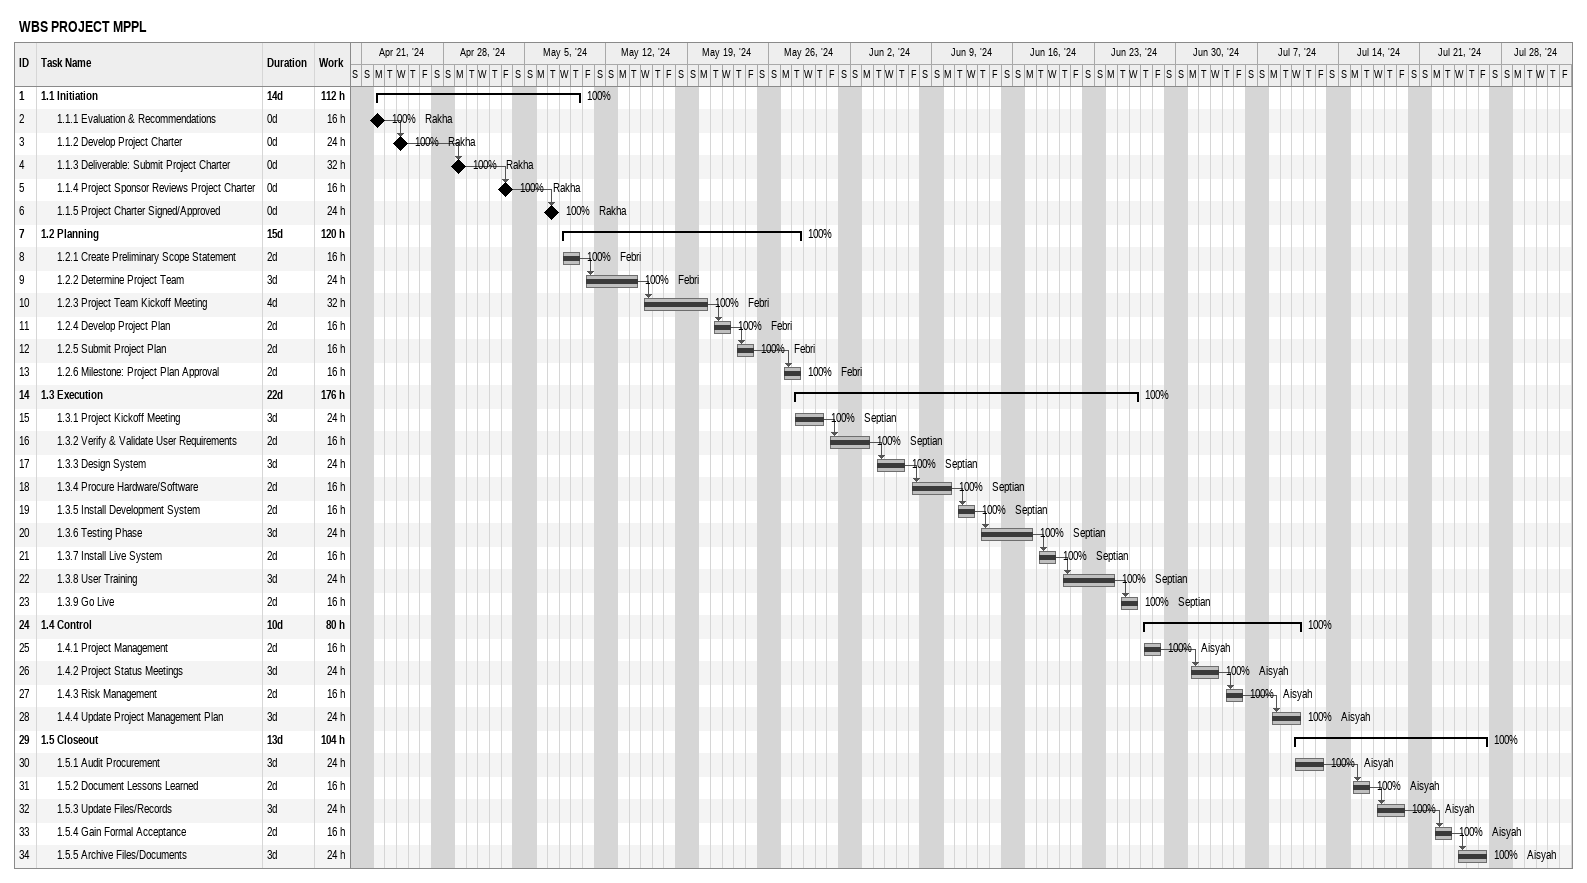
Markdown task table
WBS PROJECT MPPL

| ID | Level | Task | Duration | Start | Finish | Predecessors | Resources | % complete | Work (h) |
|---|---|---|---|---|---|---|---|---|---|
| 1 | 1 | **1.1 Initiation** | 14d | 2024-04-22 | 2024-05-09 |  |  | 100 | 112 |
| 2 | 2 | 1.1.1 Evaluation & Recommendations | 0d | 2024-04-22 | 2024-04-22 |  | Rakha | 100 | 16 |
| 3 | 2 | 1.1.2 Develop Project Charter | 0d | 2024-04-24 | 2024-04-24 | 2 | Rakha | 100 | 24 |
| 4 | 2 | 1.1.3 Deliverable: Submit Project Charter | 0d | 2024-04-29 | 2024-04-29 | 3 | Rakha | 100 | 32 |
| 5 | 2 | 1.1.4 Project Sponsor Reviews Project Charter | 0d | 2024-05-03 | 2024-05-03 | 4 | Rakha | 100 | 16 |
| 6 | 2 | 1.1.5 Project Charter Signed/Approved | 0d | 2024-05-07 | 2024-05-07 | 5 | Rakha | 100 | 24 |
| 7 | 1 | **1.2 Planning** | 15d | 2024-05-08 | 2024-05-28 |  |  | 100 | 120 |
| 8 | 2 | 1.2.1 Create Preliminary Scope Statement | 2d | 2024-05-08 | 2024-05-09 |  | Febri | 100 | 16 |
| 9 | 2 | 1.2.2 Determine Project Team | 3d | 2024-05-10 | 2024-05-14 | 8 | Febri | 100 | 24 |
| 10 | 2 | 1.2.3 Project Team Kickoff Meeting | 4d | 2024-05-15 | 2024-05-20 | 9 | Febri | 100 | 32 |
| 11 | 2 | 1.2.4 Develop Project Plan | 2d | 2024-05-21 | 2024-05-22 | 10 | Febri | 100 | 16 |
| 12 | 2 | 1.2.5 Submit Project Plan | 2d | 2024-05-23 | 2024-05-24 | 11 | Febri | 100 | 16 |
| 13 | 2 | 1.2.6 Milestone: Project Plan Approval | 2d | 2024-05-27 | 2024-05-28 | 12 | Febri | 100 | 16 |
| 14 | 1 | **1.3 Execution** | 22d | 2024-05-28 | 2024-06-26 |  |  | 100 | 176 |
| 15 | 2 | 1.3.1 Project Kickoff Meeting | 3d | 2024-05-28 | 2024-05-30 |  | Septian | 100 | 24 |
| 16 | 2 | 1.3.2 Verify & Validate User Requirements | 2d | 2024-05-31 | 2024-06-03 | 15 | Septian | 100 | 16 |
| 17 | 2 | 1.3.3 Design System | 3d | 2024-06-04 | 2024-06-06 | 16 | Septian | 100 | 24 |
| 18 | 2 | 1.3.4 Procure Hardware/Software | 2d | 2024-06-07 | 2024-06-10 | 17 | Septian | 100 | 16 |
| 19 | 2 | 1.3.5 Install Development System | 2d | 2024-06-11 | 2024-06-12 | 18 | Septian | 100 | 16 |
| 20 | 2 | 1.3.6 Testing Phase | 3d | 2024-06-13 | 2024-06-17 | 19 | Septian | 100 | 24 |
| 21 | 2 | 1.3.7 Install Live System | 2d | 2024-06-18 | 2024-06-19 | 20 | Septian | 100 | 16 |
| 22 | 2 | 1.3.8 User Training | 3d | 2024-06-20 | 2024-06-24 | 21 | Septian | 100 | 24 |
| 23 | 2 | 1.3.9 Go Live | 2d | 2024-06-25 | 2024-06-26 | 22 | Septian | 100 | 16 |
| 24 | 1 | **1.4 Control** | 10d | 2024-06-27 | 2024-07-10 |  |  | 100 | 80 |
| 25 | 2 | 1.4.1 Project Management | 2d | 2024-06-27 | 2024-06-28 |  | Aisyah | 100 | 16 |
| 26 | 2 | 1.4.2 Project Status Meetings | 3d | 2024-07-01 | 2024-07-03 | 25 | Aisyah | 100 | 24 |
| 27 | 2 | 1.4.3 Risk Management | 2d | 2024-07-04 | 2024-07-05 | 26 | Aisyah | 100 | 16 |
| 28 | 2 | 1.4.4 Update Project Management Plan | 3d | 2024-07-08 | 2024-07-10 | 27 | Aisyah | 100 | 24 |
| 29 | 1 | **1.5 Closeout** | 13d | 2024-07-10 | 2024-07-26 |  |  | 100 | 104 |
| 30 | 2 | 1.5.1 Audit Procurement | 3d | 2024-07-10 | 2024-07-12 |  | Aisyah | 100 | 24 |
| 31 | 2 | 1.5.2 Document Lessons Learned | 2d | 2024-07-15 | 2024-07-16 | 30 | Aisyah | 100 | 16 |
| 32 | 2 | 1.5.3 Update Files/Records | 3d | 2024-07-17 | 2024-07-19 | 31 | Aisyah | 100 | 24 |
| 33 | 2 | 1.5.4 Gain Formal Acceptance | 2d | 2024-07-22 | 2024-07-23 | 32 | Aisyah | 100 | 16 |
| 34 | 2 | 1.5.5 Archive Files/Documents | 3d | 2024-07-24 | 2024-07-26 | 33 | Aisyah | 100 | 24 |
